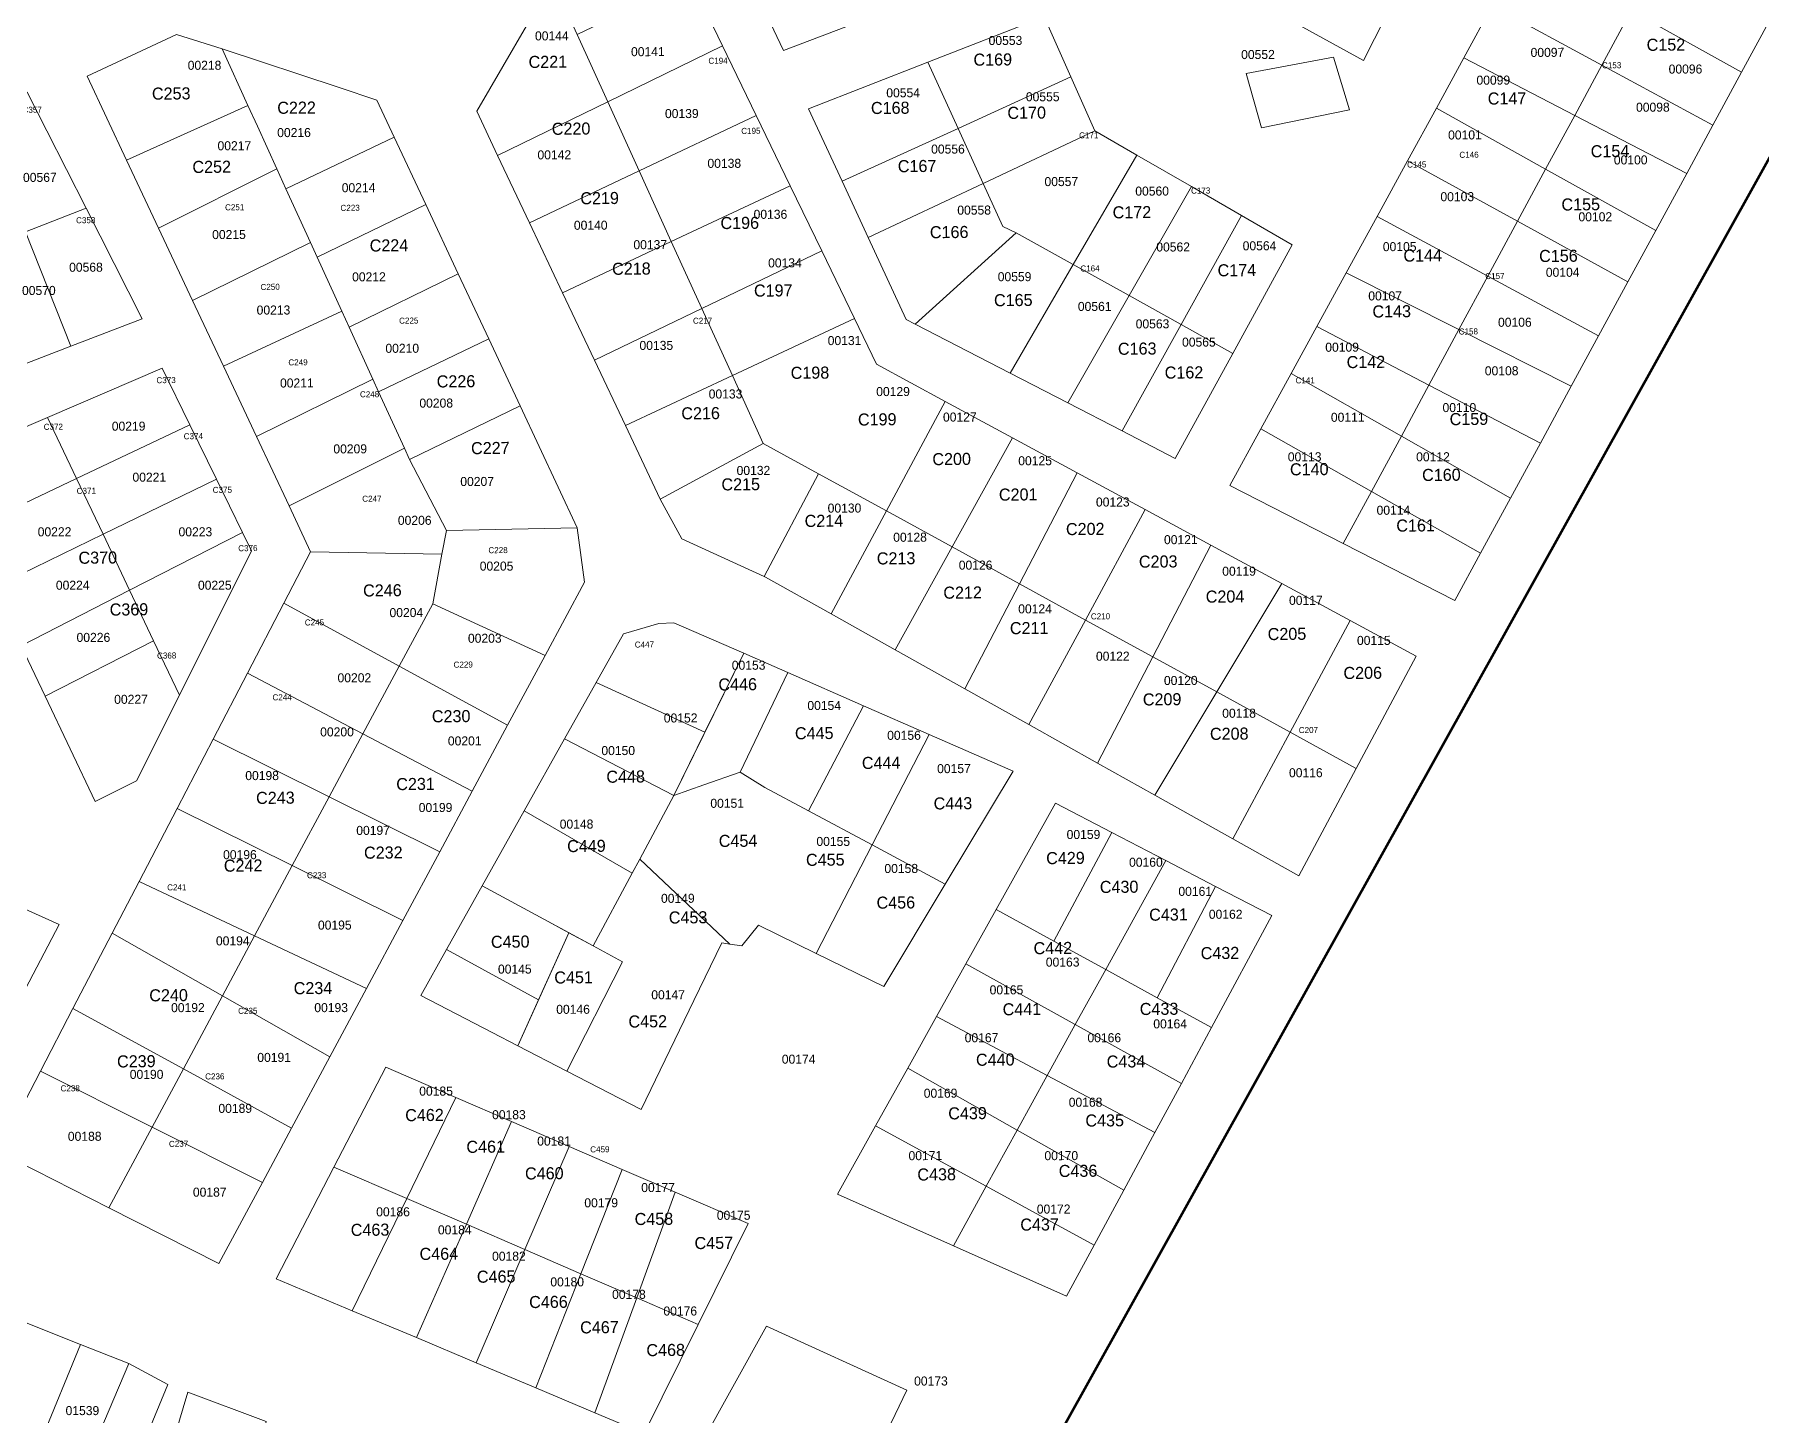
# Model space of a CAD drawing. Header units: metres. Extents: x 245225 to 248406, y 1633796 to 1637634.
# Drawn here: x 247772.5 to 248058.7, y 1634106.6 to 1634335.6 of the extents above; entities that cross this region are included whole.
import ezdxf
from ezdxf.enums import TextEntityAlignment as Align

# ---------------------------------------------------------------- set-up
doc = ezdxf.new("R2010")
doc.units = ezdxf.units.M
doc.header["$MEASUREMENT"] = 0
doc.layers.add('historique_numero_parcelle', color=7, linetype='Continuous')
doc.layers.add('numero_lot', color=7, linetype='Continuous')
doc.layers.add('Limites_Communes', color=7, linetype='Continuous', lineweight=211, plot=False)
doc.layers.add('LIMITES_PARCELLES', color=7, linetype='Continuous', lineweight=0, true_color=0xffffff)
doc.styles.add('Style-FANCY', font='FANCY.shx')
doc.styles.add('Style-WORKING', font='WORKING.shx')

msp = doc.modelspace()

# ---------------------------------------------------------------- linework, layer by layer
at = {"layer": 'Limites_Communes', "color": 210, "lineweight": 80, "flags": 128}
msp.add_lwpolyline([(248359.7581, 1635572.275), (248054, 1635163), (248403, 1634932), (247921.6958, 1634066.3692), (247944, 1634048), (247854, 1633828), (247757.3136, 1633862.8869), (247659.1646, 1633895.42), (247213.4779, 1634048.8798)], dxfattribs=at)
at = {"layer": 'limites_parcelles', "flags": 128}
for points in [[(247862.412, 1634335.569), (247867.494, 1634324.402), (247849.255, 1634315.508), (247845.781, 1634322.848), (247858.37, 1634344.448), (247862.412, 1634335.569)], [(247803.58, 1634333.167), (247807.875, 1634323.766), (247787.769, 1634314.734), (247781.223, 1634328.669), (247796.039, 1634335.548), (247803.58, 1634333.167)], [(247832.119, 1634318.563), (247814.169, 1634309.989), (247812.655, 1634313.303), (247809.432, 1634320.358), (247807.875, 1634323.766), (247803.58, 1634333.167), (247823.015, 1634326.755), (247829.245, 1634324.7), (247832.119, 1634318.563)], [(247809.432, 1634320.358), (247812.655, 1634313.303), (247793.067, 1634303.457), (247787.769, 1634314.734), (247807.875, 1634323.766), (247809.432, 1634320.358)], [(247837.351, 1634307.39), (247819.354, 1634298.639), (247818.249, 1634301.059), (247814.169, 1634309.989), (247832.119, 1634318.563), (247837.351, 1634307.39)], [(247955.196, 1634315.569), (247944.644, 1634297.429), (247935.211, 1634302.688), (247932.962, 1634303.747), (247929.715, 1634310.87), (247948.228, 1634319.594), (247955.196, 1634315.569)], [(247814.169, 1634309.989), (247818.249, 1634301.059), (247798.69, 1634291.488), (247793.067, 1634303.457), (247812.655, 1634313.303), (247814.169, 1634309.989)], [(247935.211, 1634302.688), (247918.455, 1634287.546), (247916.954, 1634288.32), (247910.662, 1634301.892), (247929.715, 1634310.87), (247932.962, 1634303.747), (247935.211, 1634302.688)], [(247842.734, 1634295.893), (247824.644, 1634287.061), (247823.445, 1634289.686), (247819.354, 1634298.639), (247837.351, 1634307.39), (247842.734, 1634295.893)], [(247819.354, 1634298.639), (247823.445, 1634289.686), (247803.808, 1634280.594), (247798.69, 1634291.488), (247818.249, 1634301.059), (247819.354, 1634298.639)], [(247847.772, 1634285.135), (247829.537, 1634276.352), (247828.577, 1634278.453), (247824.644, 1634287.061), (247842.734, 1634295.893), (247847.772, 1634285.135)], [(247824.644, 1634287.061), (247828.577, 1634278.453), (247809.285, 1634268.937), (247803.808, 1634280.594), (247823.445, 1634289.686), (247824.644, 1634287.061)], [(247923.446, 1634274.746), (247913.69, 1634256.577), (247902.444, 1634262.739), (247893.274, 1634267.763), (247888.151, 1634279.02), (247908.399, 1634288.48), (247912.059, 1634280.912), (247923.446, 1634274.746)], [(247852.989, 1634273.994), (247834.669, 1634265.117), (247833.813, 1634266.99), (247829.537, 1634276.352), (247847.772, 1634285.135), (247852.989, 1634273.994)], [(247829.537, 1634276.352), (247833.813, 1634266.99), (247814.686, 1634257.439), (247809.285, 1634268.937), (247828.577, 1634278.453), (247829.537, 1634276.352)], [(247834.669, 1634265.117), (247840.754, 1634253.343), (247840.029, 1634249.418), (247818.264, 1634249.823), (247814.686, 1634257.439), (247833.813, 1634266.99), (247834.669, 1634265.117)], [(247902.444, 1634262.739), (247893.429, 1634245.7), (247879.78, 1634251.94), (247876.208, 1634258.554), (247893.274, 1634267.763), (247902.444, 1634262.739)], [(247913.69, 1634256.577), (247904.526, 1634239.512), (247893.671, 1634245.59), (247893.429, 1634245.7), (247902.444, 1634262.739), (247913.69, 1634256.577)], [(247796.521, 1634226.049), (247792.249, 1634235.046), (247788.267, 1634243.433), (247806.975, 1634253.022), (247808.475, 1634249.955), (247796.521, 1634226.049)], [(247857.12, 1634232.637), (247838.505, 1634241.172), (247840.029, 1634249.418), (247840.754, 1634253.343), (247862.45, 1634253.792), (247863.641, 1634244.796), (247857.12, 1634232.637)], [(247840.029, 1634249.418), (247838.505, 1634241.172), (247832.926, 1634230.855), (247813.821, 1634241.277), (247818.264, 1634249.823), (247840.029, 1634249.418)], [(247883.604, 1634219.886), (247865.609, 1634228.148), (247870.123, 1634236.197), (247875.944, 1634237.917), (247878.457, 1634238.049), (247890.044, 1634232.978), (247883.604, 1634219.886)], [(247796.521, 1634226.049), (247789.425, 1634211.855), (247782.546, 1634208.416), (247774.245, 1634225.888), (247792.249, 1634235.046), (247796.521, 1634226.049)], [(247878.458, 1634209.422), (247890.044, 1634232.978), (247897.338, 1634229.786), (247889.438, 1634213.259), (247883.432, 1634211.161), (247878.458, 1634209.422)], [(247909.871, 1634224.301), (247900.772, 1634206.869), (247893.539, 1634210.745), (247889.438, 1634213.259), (247897.338, 1634229.786), (247909.871, 1634224.301)], [(247878.458, 1634209.422), (247872.797, 1634198.86), (247871.555, 1634196.541), (247853.669, 1634206.852), (247860.362, 1634218.789), (247878.458, 1634209.422)], [(247911.336, 1634201.209), (247902.042, 1634183.221), (247892.48, 1634187.91), (247889.702, 1634184.471), (247887.76, 1634184.782), (247872.797, 1634198.86), (247878.458, 1634209.422), (247883.432, 1634211.161), (247889.438, 1634213.259), (247893.539, 1634210.745), (247900.772, 1634206.869), (247911.336, 1634201.209)], [(247871.555, 1634196.541), (247865.085, 1634184.468), (247857.651, 1634188.503), (247846.71, 1634194.442), (247853.669, 1634206.852), (247871.555, 1634196.541)], [(247872.797, 1634198.86), (247887.76, 1634184.782), (247886.395, 1634185), (247881.763, 1634175.415), (247873.033, 1634157.351), (247860.739, 1634163.721), (247869.931, 1634181.838), (247865.085, 1634184.468), (247871.555, 1634196.541), (247872.797, 1634198.86)], [(247856.039, 1634175.515), (247840.798, 1634183.897), (247846.71, 1634194.442), (247857.651, 1634188.503), (247861.078, 1634186.643), (247856.039, 1634175.515)], [(247941.446, 1634185.279), (247950.022, 1634180.573), (247944.992, 1634171.444), (247926.85, 1634181.511), (247931.876, 1634190.531), (247941.446, 1634185.279)], [(247852.606, 1634167.935), (247861.078, 1634186.643), (247865.085, 1634184.468), (247869.931, 1634181.838), (247860.739, 1634163.721), (247852.606, 1634167.935)], [(247856.039, 1634175.515), (247852.606, 1634167.935), (247848.376, 1634170.126), (247836.521, 1634176.269), (247840.798, 1634183.897), (247856.039, 1634175.515)], [(247958.548, 1634175.894), (247967.552, 1634170.953), (247962.564, 1634161.695), (247944.992, 1634171.444), (247950.022, 1634180.573), (247958.548, 1634175.894)], [(247780.141, 1634118.428), (247773.533, 1634102.387), (247771.733, 1634102.949), (247755.472, 1634108.022), (247762.479, 1634125.427), (247780.141, 1634118.428)], [(247893.787, 1634121.414), (247917.071, 1634110.831), (247908.075, 1634092.045), (247904.106, 1634091.516), (247882.939, 1634101.835), (247893.787, 1634121.414)]]:
    msp.add_lwpolyline(points, close=True, dxfattribs=at)
at = {"layer": 'limites_parcelles'}
for points in [[(247996.975, 1634360.598), (248005.442, 1634356.365), (247992.742, 1634331.229), (247963.108, 1634347.633)], [(247906.95, 1634336.859), (247896.634, 1634332.929), (247888.486, 1634350.062), (247900.326, 1634354.658)], [(248037.111, 1634339.495), (248032.24, 1634330.476), (248014.093, 1634340.306), (248019.125, 1634349.505)], [(248055.413, 1634329.31), (248037.111, 1634339.495), (248041.701, 1634347.993), (248060.147, 1634338.035)], [(247886.534, 1634333.687), (247867.494, 1634324.402), (247862.412, 1634335.569), (247881.248, 1634344.614)], [(247944.252, 1634328.52), (247925.556, 1634319.994), (247920.554, 1634330.969), (247939.814, 1634338.485)], [(248032.24, 1634330.476), (248027.75, 1634322.163), (248009.384, 1634331.698), (248014.093, 1634340.306)], [(248055.413, 1634329.31), (248050.638, 1634320.51), (248032.24, 1634330.476), (248037.111, 1634339.495)], [(247892.113, 1634322.152), (247872.703, 1634312.96), (247867.494, 1634324.402), (247886.534, 1634333.687)], [(247925.556, 1634319.994), (247906.333, 1634311.228), (247900.762, 1634323.245), (247920.554, 1634330.969)], [(247990.456, 1634323.086), (247975.851, 1634320.07), (247973.311, 1634329.119), (247987.757, 1634331.818)], [(248027.75, 1634322.163), (248022.937, 1634313.253), (248004.823, 1634323.361), (248009.384, 1634331.698)], [(248050.638, 1634320.51), (248046.307, 1634312.528), (248027.75, 1634322.163), (248032.24, 1634330.476)], [(247948.228, 1634319.594), (247929.715, 1634310.87), (247925.556, 1634319.994), (247944.252, 1634328.52)], [(247781.056, 1634306.784), (247771.014, 1634302.857), (247763.208, 1634322.657), (247771.301, 1634326.023)], [(247872.703, 1634312.96), (247854.533, 1634304.355), (247849.255, 1634315.508), (247867.494, 1634324.402)], [(247897.749, 1634310.499), (247878.039, 1634301.235), (247872.703, 1634312.96), (247892.113, 1634322.152)], [(248022.937, 1634313.253), (248018.267, 1634304.606), (248000.053, 1634314.641), (248004.823, 1634323.361)], [(248046.307, 1634312.528), (248041.178, 1634303.074), (248022.937, 1634313.253), (248027.75, 1634322.163)], [(247929.715, 1634310.87), (247910.662, 1634301.892), (247906.333, 1634311.228), (247925.556, 1634319.994)], [(247964.232, 1634310.349), (247953.893, 1634292.272), (247944.644, 1634297.429), (247955.196, 1634315.569)], [(247878.039, 1634301.235), (247860.018, 1634292.765), (247854.533, 1634304.355), (247872.703, 1634312.96)], [(248018.267, 1634304.606), (248013.349, 1634295.5), (247995.002, 1634305.409), (248000.053, 1634314.641)], [(248041.178, 1634303.074), (248036.545, 1634294.536), (248018.267, 1634304.606), (248022.937, 1634313.253)], [(247902.979, 1634299.687), (247883.094, 1634290.13), (247878.039, 1634301.235), (247897.749, 1634310.499)], [(247972.549, 1634305.545), (247962.517, 1634287.464), (247953.893, 1634292.272), (247964.232, 1634310.349)], [(247778.499, 1634283.875), (247771.014, 1634302.857), (247781.056, 1634306.784), (247790.351, 1634288.452)], [(247971.077, 1634282.691), (247962.517, 1634287.464), (247972.549, 1634305.545), (247980.931, 1634300.703)], [(248013.349, 1634295.5), (248008.566, 1634286.646), (247989.877, 1634296.04), (247995.002, 1634305.409)], [(248036.545, 1634294.536), (248031.693, 1634285.593), (248013.349, 1634295.5), (248018.267, 1634304.606)], [(247778.499, 1634283.875), (247768.816, 1634280.136), (247761.193, 1634299.017), (247771.014, 1634302.857)], [(247883.094, 1634290.13), (247865.31, 1634281.583), (247860.018, 1634292.765), (247878.039, 1634301.235)], [(247944.644, 1634297.429), (247934.176, 1634279.433), (247918.455, 1634287.546), (247935.211, 1634302.688)], [(247908.399, 1634288.48), (247888.151, 1634279.02), (247883.094, 1634290.13), (247902.979, 1634299.687)], [(247953.893, 1634292.272), (247943.731, 1634274.503), (247934.176, 1634279.433), (247944.644, 1634297.429)], [(248008.566, 1634286.646), (248003.598, 1634277.448), (247985.003, 1634287.132), (247989.877, 1634296.04)], [(248031.693, 1634285.593), (248027.186, 1634277.287), (248008.566, 1634286.646), (248013.349, 1634295.5)], [(247962.517, 1634287.464), (247952.744, 1634269.852), (247943.731, 1634274.503), (247953.893, 1634292.272)], [(247888.151, 1634279.02), (247870.439, 1634270.744), (247865.31, 1634281.583), (247883.094, 1634290.13)], [(247971.077, 1634282.691), (247961.563, 1634265.301), (247952.744, 1634269.852), (247962.517, 1634287.464)], [(248003.598, 1634277.448), (247999.029, 1634268.99), (247980.752, 1634279.362), (247985.003, 1634287.132)], [(248027.186, 1634277.287), (248022.057, 1634267.835), (248003.598, 1634277.448), (248008.566, 1634286.646)], [(247798.253, 1634270.855), (247779.48, 1634261.938), (247774.66, 1634272.089), (247793.658, 1634280.25)], [(247893.274, 1634267.763), (247876.208, 1634258.554), (247870.439, 1634270.744), (247888.151, 1634279.02)], [(247999.029, 1634268.99), (247994.082, 1634259.829), (247975.747, 1634270.212), (247980.752, 1634279.362)], [(248022.057, 1634267.835), (248017.115, 1634258.726), (247999.029, 1634268.99), (248003.598, 1634277.448)], [(247779.48, 1634261.938), (247761.236, 1634253.272), (247756.087, 1634264.111), (247774.66, 1634272.089)], [(247862.45, 1634253.792), (247840.754, 1634253.343), (247834.669, 1634265.117), (247852.989, 1634273.994)], [(247934.593, 1634268.711), (247924.562, 1634250.62), (247913.69, 1634256.577), (247923.446, 1634274.746)], [(247802.661, 1634261.843), (247783.862, 1634252.709), (247779.48, 1634261.938), (247798.253, 1634270.855)], [(247994.082, 1634259.829), (247989.403, 1634251.168), (247970.585, 1634260.777), (247975.747, 1634270.212)], [(247945.324, 1634262.901), (247935.731, 1634244.5), (247924.562, 1634250.62), (247934.593, 1634268.711)], [(248017.115, 1634258.726), (248012.159, 1634249.592), (247994.082, 1634259.829), (247999.029, 1634268.99)], [(247783.862, 1634252.709), (247765.697, 1634243.882), (247761.236, 1634253.272), (247779.48, 1634261.938)], [(247806.975, 1634253.022), (247788.267, 1634243.433), (247783.862, 1634252.709), (247802.661, 1634261.843)], [(247956.578, 1634256.808), (247946.676, 1634238.503), (247935.731, 1634244.5), (247945.324, 1634262.901)], [(248012.159, 1634249.592), (248007.892, 1634241.727), (247989.403, 1634251.168), (247994.082, 1634259.829)], [(247924.562, 1634250.62), (247915.116, 1634233.583), (247904.526, 1634239.512), (247913.69, 1634256.577)], [(247967.46, 1634250.917), (247957.824, 1634232.394), (247946.676, 1634238.503), (247956.578, 1634256.808)], [(247788.267, 1634243.433), (247770.288, 1634234.218), (247765.697, 1634243.882), (247783.862, 1634252.709)], [(247935.731, 1634244.5), (247926.668, 1634227.116), (247915.116, 1634233.583), (247924.562, 1634250.62)], [(247979.225, 1634244.547), (247968.443, 1634226.576), (247957.824, 1634232.394), (247967.46, 1634250.917)], [(247792.249, 1634235.046), (247774.245, 1634225.888), (247770.288, 1634234.218), (247788.267, 1634243.433)], [(247946.676, 1634238.503), (247937.297, 1634221.164), (247926.668, 1634227.116), (247935.731, 1634244.5)], [(247990.517, 1634238.433), (247980.577, 1634219.928), (247968.443, 1634226.576), (247979.225, 1634244.547)], [(247832.926, 1634230.855), (247826.933, 1634219.66), (247807.807, 1634229.711), (247813.821, 1634241.277)], [(247857.12, 1634232.637), (247850.904, 1634221.048), (247832.926, 1634230.855), (247838.505, 1634241.172)], [(247957.824, 1634232.394), (247948.669, 1634214.797), (247937.297, 1634221.164), (247946.676, 1634238.503)], [(247991.556, 1634213.912), (247980.577, 1634219.928), (247990.517, 1634238.433), (248001.489, 1634232.493)], [(247968.443, 1634226.576), (247958.18, 1634209.472), (247948.669, 1634214.797), (247957.824, 1634232.394)], [(247826.933, 1634219.66), (247821.336, 1634209.207), (247802.115, 1634218.762), (247807.807, 1634229.711)], [(247850.904, 1634221.048), (247845.053, 1634210.137), (247826.933, 1634219.66), (247832.926, 1634230.855)], [(247883.604, 1634219.886), (247878.458, 1634209.422), (247860.362, 1634218.789), (247865.609, 1634228.148)], [(247980.577, 1634219.928), (247971.081, 1634202.249), (247958.18, 1634209.472), (247968.443, 1634226.576)], [(247920.797, 1634219.519), (247911.336, 1634201.209), (247900.772, 1634206.869), (247909.871, 1634224.301)], [(247821.336, 1634209.207), (247815.221, 1634197.784), (247796.138, 1634207.268), (247802.115, 1634218.762)], [(247845.053, 1634210.137), (247839.667, 1634200.094), (247821.336, 1634209.207), (247826.933, 1634219.66)], [(247923.447, 1634194.719), (247911.336, 1634201.209), (247920.797, 1634219.519), (247934.681, 1634213.443)], [(247991.556, 1634213.912), (247982.042, 1634196.113), (247971.081, 1634202.249), (247980.577, 1634219.928)], [(247839.667, 1634200.094), (247833.545, 1634188.679), (247815.221, 1634197.784), (247821.336, 1634209.207)], [(247815.221, 1634197.784), (247808.989, 1634186.142), (247789.841, 1634195.157), (247796.138, 1634207.268)], [(247951.048, 1634203.283), (247941.446, 1634185.279), (247931.876, 1634190.531), (247941.693, 1634208.151)], [(247923.447, 1634194.719), (247913.25, 1634177.724), (247902.042, 1634183.221), (247911.336, 1634201.209)], [(247959.975, 1634198.639), (247950.022, 1634180.573), (247941.446, 1634185.279), (247951.048, 1634203.283)], [(247833.545, 1634188.679), (247827.509, 1634177.424), (247808.989, 1634186.142), (247815.221, 1634197.784)], [(247968.23, 1634194.344), (247958.548, 1634175.894), (247950.022, 1634180.573), (247959.975, 1634198.639)], [(247808.989, 1634186.142), (247803.654, 1634176.178), (247785.377, 1634186.572), (247789.841, 1634195.157)], [(247767.296, 1634170.313), (247755.719, 1634175.576), (247763.572, 1634193.879), (247776.592, 1634188.043)], [(247967.552, 1634170.953), (247958.548, 1634175.894), (247968.23, 1634194.344), (247977.544, 1634189.498)], [(247803.654, 1634176.178), (247797.175, 1634164.076), (247778.88, 1634174.076), (247785.377, 1634186.572)], [(247827.509, 1634177.424), (247821.421, 1634166.073), (247803.654, 1634176.178), (247808.989, 1634186.142)], [(247944.992, 1634171.444), (247940.344, 1634163.006), (247921.972, 1634172.755), (247926.85, 1634181.511)], [(247821.421, 1634166.073), (247815.096, 1634154.279), (247797.175, 1634164.076), (247803.654, 1634176.178)], [(247797.175, 1634164.076), (247792.018, 1634154.442), (247773.503, 1634163.734), (247778.88, 1634174.076)], [(247940.344, 1634163.006), (247935.357, 1634153.955), (247917.212, 1634164.211), (247921.972, 1634172.755)], [(247962.564, 1634161.695), (247958.173, 1634153.545), (247940.344, 1634163.006), (247944.992, 1634171.444)], [(247792.018, 1634154.442), (247784.849, 1634141.051), (247766.538, 1634150.34), (247773.503, 1634163.734)], [(247815.096, 1634154.279), (247810.271, 1634145.281), (247792.018, 1634154.442), (247797.175, 1634164.076)], [(247842.304, 1634159.353), (247834.182, 1634142.59), (247822.132, 1634147.789), (247830.7, 1634164.362)], [(247935.357, 1634153.955), (247930.234, 1634144.655), (247911.9, 1634154.676), (247917.212, 1634164.211)], [(247958.173, 1634153.545), (247953.016, 1634143.974), (247935.357, 1634153.955), (247940.344, 1634163.006)], [(247851.57, 1634155.352), (247844.069, 1634138.324), (247834.182, 1634142.59), (247842.304, 1634159.353)], [(247861.13, 1634151.225), (247853.773, 1634134.136), (247844.069, 1634138.324), (247851.57, 1634155.352)], [(247810.271, 1634145.281), (247803.051, 1634131.819), (247784.849, 1634141.051), (247792.018, 1634154.442)], [(247930.234, 1634144.655), (247924.783, 1634134.762), (247905.577, 1634143.328), (247911.9, 1634154.676)], [(247953.016, 1634143.974), (247948.117, 1634134.88), (247930.234, 1634144.655), (247935.357, 1634153.955)], [(247869.919, 1634147.431), (247863.069, 1634130.125), (247853.773, 1634134.136), (247861.13, 1634151.225)], [(247834.182, 1634142.59), (247825.175, 1634124.003), (247812.576, 1634129.305), (247822.132, 1634147.789)], [(247878.684, 1634143.647), (247872.305, 1634126.141), (247863.069, 1634130.125), (247869.919, 1634147.431)], [(247882.508, 1634121.738), (247872.305, 1634126.141), (247878.684, 1634143.647), (247890.76, 1634138.433)], [(247948.117, 1634134.88), (247943.545, 1634126.395), (247924.783, 1634134.762), (247930.234, 1634144.655)], [(247844.069, 1634138.324), (247835.792, 1634119.535), (247825.175, 1634124.003), (247834.182, 1634142.59)], [(247853.773, 1634134.136), (247845.694, 1634115.368), (247835.792, 1634119.535), (247844.069, 1634138.324)], [(247863.069, 1634130.125), (247855.582, 1634111.207), (247845.694, 1634115.368), (247853.773, 1634134.136)], [(247872.305, 1634126.141), (247865.362, 1634107.091), (247855.582, 1634111.207), (247863.069, 1634130.125)], [(247882.508, 1634121.738), (247873.562, 1634103.64), (247865.362, 1634107.091), (247872.305, 1634126.141)], [(247781.609, 1634099.868), (247773.533, 1634102.387), (247780.141, 1634118.428), (247788.117, 1634115.267)], [(247788.594, 1634097.169), (247781.609, 1634099.868), (247788.117, 1634115.267), (247794.62, 1634111.787)], [(247810.892, 1634105.625), (247807.069, 1634088.5), (247792.856, 1634093.423), (247797.933, 1634110.478)]]:
    msp.add_3dface(points, dxfattribs=at)

# ---------------------------------------------------------------- texts
at = {"layer": 'historique_numero_parcelle', "style": 'Style-FANCY'}
for s, p in [('00144', (247858.236842, 1634335.337604)), ('00553', (247933.411641, 1634334.577723)), ('00141', (247874.146501, 1634332.721053)), ('00552', (247975.262641, 1634332.248723)), ('00097', (248023.230641, 1634332.597723)), ('00218', (247800.681512, 1634330.462307)), ('00096', (248046.108641, 1634329.837723)), ('00554', (247916.455806, 1634325.903871)), ('00099', (248014.262641, 1634327.997723)), ('00555', (247939.586641, 1634325.246723)), ('00098', (248040.704641, 1634323.512723)), ('00139', (247879.777512, 1634322.458307)), ('00217', (247805.624512, 1634317.123307)), ('00216', (247815.511512, 1634319.308307)), ('00101', (248009.561337, 1634318.913905)), ('00142', (247858.645678, 1634315.616455)), ('00138', (247886.818512, 1634314.207307)), ('00556', (247923.885641, 1634316.572723)), ('00100', (248037.029512, 1634314.773307)), ('00567', (247773.386641, 1634311.876723)), ('00214', (247826.207044, 1634310.167083)), ('00557', (247942.673641, 1634311.184723)), ('00560', (247957.717641, 1634309.607723)), ('00103', (248008.287512, 1634308.679307)), ('00136', (247894.463512, 1634305.756307)), ('00558', (247928.221641, 1634306.453723)), ('00140', (247864.681678, 1634303.944455)), ('00102', (248031.165512, 1634305.344307)), ('00215', (247804.735649, 1634302.405645)), ('00137', (247874.546512, 1634300.725307)), ('00562', (247961.199641, 1634300.342723)), ('00564', (247975.514806, 1634300.539871)), ('00105', (247998.745512, 1634300.399307)), ('00134', (247896.871678, 1634297.706455)), ('00568', (247781.031641, 1634296.985723)), ('00212', (247827.927512, 1634295.390307)), ('00559', (247934.922641, 1634295.414723)), ('00104', (248025.755678, 1634296.145455)), ('00570', (247773.221641, 1634293.128723)), ('00107', (247996.331512, 1634292.235307)), ('00213', (247812.104118, 1634289.889823)), ('00561', (247948.201465, 1634290.48632)), ('00563', (247957.783641, 1634287.595723)), ('00106', (248017.829512, 1634287.865307)), ('00210', (247833.446512, 1634283.546307)), ('00135', (247875.552512, 1634284.022307)), ('00131', (247906.745337, 1634284.827905)), ('00565', (247965.469641, 1634284.572723)), ('00109', (247989.203512, 1634283.726307)), ('00211', (247815.980337, 1634277.795905)), ('00108', (248015.645512, 1634279.816307)), ('00208', (247839.076641, 1634274.461723)), ('00133', (247887.019512, 1634275.973307)), ('00129', (247914.784512, 1634276.375307)), ('00127', (247925.849512, 1634272.149307)), ('00111', (247990.135209, 1634272.111489)), ('00110', (248008.635384, 1634273.721892)), ('00219', (247788.099512, 1634270.634307)), ('00209', (247824.820641, 1634266.871723)), ('00113', (247982.998384, 1634265.557892)), ('00112', (248004.267384, 1634265.557892)), ('00132', (247891.647512, 1634263.295307)), ('00125', (247938.323512, 1634264.905307)), ('00221', (247791.526465, 1634262.18232)), ('00207', (247845.859641, 1634261.467723)), ('00130', (247906.736512, 1634257.057307)), ('00123', (247951.199512, 1634258.063307)), ('00206', (247835.512641, 1634255.027723)), ('00114', (247997.707549, 1634256.703039)), ('00222', (247775.824641, 1634253.126723)), ('00223', (247799.162641, 1634253.126723)), ('00128', (247917.600512, 1634252.227307)), ('00121', (247962.474337, 1634251.824905)), ('00205', (247849.078641, 1634247.438723)), ('00126', (247928.464512, 1634247.599307)), ('00119', (247972.125384, 1634246.592892)), ('00224', (247778.835806, 1634244.272871)), ('00225', (247802.381641, 1634244.272723)), ('00124', (247938.316678, 1634240.354455)), ('00117', (247983.191384, 1634241.762892)), ('00204', (247834.126806, 1634239.733871)), ('00226', (247782.262641, 1634235.619723)), ('00203', (247847.124641, 1634235.479723)), ('00115', (247994.457384, 1634235.122892)), ('00122', (247951.199512, 1634232.506307)), ('00202', (247825.510641, 1634228.924723)), ('00153', (247890.849512, 1634231.004307)), ('00120', (247962.465512, 1634228.481307)), ('00227', (247788.499641, 1634225.356723)), ('00154', (247903.374678, 1634224.334455)), ('00118', (247972.125384, 1634223.047892)), ('00200', (247822.636641, 1634219.955723)), ('00152', (247879.583512, 1634222.264307)), ('00201', (247843.799465, 1634218.46032)), ('00156', (247916.601512, 1634219.389307)), ('00150', (247869.236512, 1634216.860307)), ('00198', (247810.223512, 1634212.711307)), ('00157', (247924.879512, 1634213.870307)), ('00116', (247983.191384, 1634213.187892)), ('00199', (247838.964512, 1634207.421307)), ('00151', (247887.294337, 1634208.120905)), ('00197', (247828.617512, 1634203.627307)), ('00148', (247862.331678, 1634204.670455)), ('00159', (247946.341512, 1634202.949307)), ('00155', (247904.875512, 1634201.796307)), ('00196', (247806.544512, 1634199.602307)), ('00158', (247916.142512, 1634197.311307)), ('00160', (247956.688512, 1634198.350307)), ('00149', (247879.116678, 1634192.366455)), ('00161', (247964.860337, 1634193.519905)), ('00162', (247969.909512, 1634189.725307)), ('00195', (247822.265512, 1634187.930307)), ('00194', (247805.359678, 1634185.314455)), ('00145', (247852.099678, 1634180.637455)), ('00163', (247942.892512, 1634181.791307)), ('00165', (247933.580512, 1634177.191307)), ('00192', (247797.922512, 1634174.246307)), ('00193', (247821.662512, 1634174.246307)), ('00146', (247861.756678, 1634173.968455)), ('00147', (247877.506678, 1634176.382455)), ('00164', (247960.705678, 1634171.556455)), ('00167', (247929.442512, 1634169.257307)), ('00166', (247949.790512, 1634169.257307)), ('00191', (247812.215337, 1634165.995905)), ('00174', (247899.141678, 1634165.703455)), ('00190', (247791.081512, 1634163.178307)), ('00185', (247839.050512, 1634160.406307)), ('00169', (247922.659512, 1634160.057307)), ('00189', (247805.768512, 1634157.544307)), ('00168', (247946.686512, 1634158.563307)), ('00183', (247851.122512, 1634156.496307)), ('00188', (247780.821512, 1634152.915307)), ('00181', (247858.603337, 1634152.126905)), ('00171', (247920.138337, 1634149.708905)), ('00170', (247942.663512, 1634149.708307)), ('00187', (247801.543512, 1634143.659307)), ('00177', (247875.839512, 1634144.422307)), ('00186', (247831.922512, 1634140.397307)), ('00179', (247866.412512, 1634141.892307)), ('00175', (247888.370512, 1634139.823307)), ('00172', (247941.398512, 1634140.854307)), ('00184', (247842.148678, 1634137.408455)), ('00182', (247851.122512, 1634133.038307)), ('00180', (247860.779512, 1634128.783307)), ('00178', (247871.011512, 1634126.714307)), ('00176', (247879.518512, 1634123.954307)), ('00173', (247921.065512, 1634112.350307))]:
    msp.add_text(s, height=1.499994, rotation=0.1323, dxfattribs=at).set_placement(p, align=Align.MIDDLE_CENTER)
msp.add_text('01539', height=1.499994, dxfattribs=at).set_placement((247780.442522, 1634107.443516), align=Align.MIDDLE_CENTER)
at = {"layer": 'numero_lot', "linetype": 'Continuous'}
for s, height, style, p in [('C169', 1.999992, 'Style-WORKING', (247928.121412, 1634330.385642)), ('C152', 1.999992, 'Style-WORKING', (248039.680412, 1634332.846642)), ('C221', 1.999992, 'Style-WORKING', (247854.393412, 1634330.007642)), ('C194', 0.999996, 'Style-WORKING', (247884.188412, 1634330.706642)), ('C153', 0.999996, 'Style-FANCY', (248032.278412, 1634329.948642)), ('C253', 1.999992, 'Style-WORKING', (247791.974412, 1634324.755642)), ('C357', 0.999996, 'Style-WORKING', (247770.530412, 1634322.574642)), ('C222', 1.999992, 'Style-WORKING', (247812.748412, 1634322.405642)), ('C168', 1.999992, 'Style-WORKING', (247911.131412, 1634322.373642)), ('C170', 1.999992, 'Style-WORKING', (247933.743412, 1634321.567642)), ('C147', 1.999992, 'Style-WORKING', (248013.347412, 1634323.940642)), ('C220', 1.999992, 'Style-WORKING', (247858.238412, 1634318.924642)), ('C195', 0.999996, 'Style-WORKING', (247889.627412, 1634319.077642)), ('C171', 0.999996, 'Style-FANCY', (247945.620412, 1634318.343642)), ('C146', 0.999996, 'Style-FANCY', (248008.642412, 1634315.117642)), ('C154', 1.999992, 'Style-WORKING', (248030.413412, 1634315.199642)), ('C252', 1.999992, 'Style-WORKING', (247798.680412, 1634312.600642)), ('C167', 1.999992, 'Style-WORKING', (247915.578412, 1634312.727642)), ('C145', 0.999996, 'Style-FANCY', (247999.977412, 1634313.501642)), ('C219', 1.999992, 'Style-WORKING', (247862.969412, 1634307.408642)), ('C173', 0.999996, 'Style-WORKING', (247964.172412, 1634309.174642)), ('C251', 0.999996, 'Style-WORKING', (247804.084077, 1634306.41157)), ('C223', 0.999996, 'Style-WORKING', (247823.2183, 1634306.319124)), ('C172', 1.999992, 'Style-WORKING', (247951.183412, 1634305.074642)), ('C155', 1.999992, 'Style-WORKING', (248025.564412, 1634306.375642)), ('C358', 0.999996, 'Style-WORKING', (247779.396412, 1634304.265642)), ('C196', 1.999992, 'Style-WORKING', (247886.192412, 1634303.301642)), ('C166', 1.999992, 'Style-WORKING', (247920.900412, 1634301.779642)), ('C224', 1.999992, 'Style-WORKING', (247828.055412, 1634299.578642)), ('C218', 1.999992, 'Style-WORKING', (247868.234412, 1634295.719642)), ('C144', 1.999992, 'Style-WORKING', (247999.374412, 1634297.900642)), ('C156', 1.999992, 'Style-WORKING', (248021.865412, 1634297.840642)), ('C164', 0.999996, 'Style-WORKING', (247945.825412, 1634296.266642)), ('C174', 1.999992, 'Style-WORKING', (247968.577412, 1634295.463642)), ('C157', 0.999996, 'Style-FANCY', (248012.937412, 1634295.010642)), ('C250', 0.999996, 'Style-WORKING', (247809.965186, 1634293.212846)), ('C197', 1.999992, 'Style-WORKING', (247891.746412, 1634292.102642)), ('C165', 1.999992, 'Style-WORKING', (247931.521412, 1634290.509642)), ('C143', 1.999992, 'Style-WORKING', (247994.239412, 1634288.644642)), ('C225', 0.999996, 'Style-WORKING', (247832.931272, 1634287.622103)), ('C217', 0.999996, 'Style-WORKING', (247881.626412, 1634287.608642)), ('C158', 0.999996, 'Style-FANCY', (248008.527412, 1634285.819642)), ('C163', 1.999992, 'Style-WORKING', (247952.062412, 1634282.460642)), ('C249', 0.999996, 'Style-WORKING', (247814.580088, 1634280.703309)), ('C142', 1.999992, 'Style-WORKING', (247989.963412, 1634280.252642)), ('C373', 0.999996, 'Style-WORKING', (247792.719412, 1634277.755642)), ('C226', 1.999992, 'Style-WORKING', (247839.164412, 1634277.043642)), ('C198', 1.999992, 'Style-WORKING', (247897.828412, 1634278.467642)), ('C162', 1.999992, 'Style-WORKING', (247959.811412, 1634278.509642)), ('C141', 0.999996, 'Style-WORKING', (247981.487412, 1634277.723642)), ('C248', 0.999996, 'Style-WORKING', (247826.442412, 1634275.414642)), ('C216', 1.999992, 'Style-WORKING', (247879.705412, 1634271.755642)), ('C199', 1.999992, 'Style-WORKING', (247908.975412, 1634270.728642)), ('C159', 1.999992, 'Style-WORKING', (248007.031412, 1634270.793642)), ('C372', 0.999996, 'Style-WORKING', (247774.030412, 1634270.024642)), ('C374', 0.999996, 'Style-FANCY', (247797.230412, 1634268.459642)), ('C227', 1.999992, 'Style-WORKING', (247844.857412, 1634265.984642)), ('C200', 1.999992, 'Style-WORKING', (247921.307412, 1634264.162642)), ('C140', 1.999992, 'Style-WORKING', (247980.571412, 1634262.472642)), ('C160', 1.999992, 'Style-WORKING', (248002.470412, 1634261.538642)), ('C375', 0.999996, 'Style-WORKING', (247802.037412, 1634259.566642)), ('C215', 1.999992, 'Style-WORKING', (247886.351412, 1634259.975642)), ('C371', 0.999996, 'Style-WORKING', (247779.497412, 1634259.398642)), ('C247', 0.999996, 'Style-WORKING', (247826.821112, 1634258.098944)), ('C201', 1.999992, 'Style-WORKING', (247932.337412, 1634258.280642)), ('C214', 1.999992, 'Style-WORKING', (247900.140412, 1634253.923642)), ('C161', 1.999992, 'Style-WORKING', (247998.196412, 1634253.146642)), ('C202', 1.999992, 'Style-WORKING', (247943.448412, 1634252.566642)), ('C370', 1.999992, 'Style-WORKING', (247779.800412, 1634247.817642)), ('C376', 0.999996, 'Style-WORKING', (247806.270412, 1634249.900642)), ('C228', 0.999996, 'Style-WORKING', (247847.730809, 1634249.569609)), ('C213', 1.999992, 'Style-WORKING', (247912.099412, 1634247.705642)), ('C203', 1.999992, 'Style-WORKING', (247955.538412, 1634247.170642)), ('C246', 1.999992, 'Style-WORKING', (247826.967412, 1634242.390642)), ('C212', 1.999992, 'Style-WORKING', (247923.128412, 1634242.026642)), ('C204', 1.999992, 'Style-WORKING', (247966.612412, 1634241.370642)), ('C369', 1.999992, 'Style-WORKING', (247784.969412, 1634239.230642)), ('C245', 0.999996, 'Style-WORKING', (247817.300412, 1634237.591642)), ('C211', 1.999992, 'Style-WORKING', (247934.158412, 1634236.144642)), ('C210', 0.999996, 'Style-WORKING', (247947.568412, 1634238.599642)), ('C447', 0.999996, 'Style-FANCY', (247871.980412, 1634233.924642)), ('C205', 1.999992, 'Style-WORKING', (247976.877412, 1634235.165642)), ('C368', 0.999996, 'Style-WORKING', (247792.813412, 1634232.100642)), ('C229', 0.999996, 'Style-WORKING', (247841.95729, 1634230.595977)), ('C206', 1.999992, 'Style-WORKING', (247989.435412, 1634228.713642)), ('C446', 1.999992, 'Style-WORKING', (247885.849412, 1634226.806642)), ('C209', 1.999992, 'Style-WORKING', (247956.188412, 1634224.326642)), ('C244', 0.999996, 'Style-WORKING', (247811.944412, 1634225.177642)), ('C230', 1.999992, 'Style-WORKING', (247838.364412, 1634221.528642)), ('C445', 1.999992, 'Style-WORKING', (247898.534412, 1634218.719642)), ('C208', 1.999992, 'Style-WORKING', (247967.313412, 1634218.623642)), ('C207', 0.999996, 'Style-WORKING', (247982.027412, 1634219.751642)), ('C444', 1.999992, 'Style-WORKING', (247909.628412, 1634213.796642)), ('C231', 1.999992, 'Style-WORKING', (247832.466412, 1634210.294642)), ('C448', 1.999992, 'Style-WORKING', (247867.283412, 1634211.516642)), ('C243', 1.999992, 'Style-WORKING', (247809.234412, 1634208.002642)), ('C443', 1.999992, 'Style-WORKING', (247921.518412, 1634207.089642)), ('C232', 1.999992, 'Style-WORKING', (247827.122412, 1634198.925642)), ('C449', 1.999992, 'Style-WORKING', (247860.780412, 1634200.017642)), ('C454', 1.999992, 'Style-WORKING', (247885.911412, 1634200.870642)), ('C242', 1.999992, 'Style-WORKING', (247803.891412, 1634196.770642)), ('C455', 1.999992, 'Style-WORKING', (247900.366412, 1634197.737642)), ('C429', 1.999992, 'Style-WORKING', (247940.172412, 1634198.020642)), ('C233', 0.999996, 'Style-WORKING', (247817.666412, 1634195.676642)), ('C430', 1.999992, 'Style-WORKING', (247949.061412, 1634193.241642)), ('C241', 0.999996, 'Style-WORKING', (247794.493412, 1634193.671642)), ('C456', 1.999992, 'Style-WORKING', (247912.059412, 1634190.638642)), ('C453', 1.999992, 'Style-WORKING', (247877.630412, 1634188.178642)), ('C431', 1.999992, 'Style-WORKING', (247957.239412, 1634188.644642)), ('C450', 1.999992, 'Style-WORKING', (247848.153412, 1634184.147642)), ('C442', 1.999992, 'Style-WORKING', (247938.080412, 1634183.092642)), ('C432', 1.999992, 'Style-WORKING', (247965.775412, 1634182.271642)), ('C234', 1.999992, 'Style-WORKING', (247815.464412, 1634176.459642)), ('C451', 1.999992, 'Style-WORKING', (247858.656412, 1634178.233642)), ('C240', 1.999992, 'Style-WORKING', (247791.536412, 1634175.275642)), ('C441', 1.999992, 'Style-WORKING', (247932.956412, 1634172.956642)), ('C433', 1.999992, 'Style-WORKING', (247955.679412, 1634173.011642)), ('C235', 0.999996, 'Style-FANCY', (247806.254412, 1634173.201642)), ('C452', 1.999992, 'Style-WORKING', (247870.944412, 1634170.937642)), ('C239', 1.999992, 'Style-WORKING', (247786.192412, 1634164.322642)), ('C440', 1.999992, 'Style-WORKING', (247928.538412, 1634164.598642)), ('C434', 1.999992, 'Style-WORKING', (247950.197412, 1634164.295642)), ('C236', 0.999996, 'Style-FANCY', (247800.791412, 1634162.332642)), ('C238', 0.999996, 'Style-FANCY', (247776.823412, 1634160.357642)), ('C439', 1.999992, 'Style-WORKING', (247923.944412, 1634155.707642)), ('C462', 1.999992, 'Style-WORKING', (247833.947412, 1634155.411642)), ('C435', 1.999992, 'Style-WORKING', (247946.670412, 1634154.519642)), ('C237', 0.999996, 'Style-FANCY', (247794.787412, 1634151.150642)), ('C461', 1.999992, 'Style-WORKING', (247844.087412, 1634150.159642)), ('C459', 0.999996, 'Style-FANCY', (247864.604412, 1634150.240642)), ('C460', 1.999992, 'Style-WORKING', (247853.803412, 1634145.750642)), ('C438', 1.999992, 'Style-WORKING', (247918.820412, 1634145.571642)), ('C436', 1.999992, 'Style-WORKING', (247942.252412, 1634146.161642)), ('C463', 1.999992, 'Style-WORKING', (247824.921412, 1634136.393642)), ('C458', 1.999992, 'Style-WORKING', (247871.966412, 1634138.195642)), ('C437', 1.999992, 'Style-WORKING', (247935.883412, 1634137.265642)), ('C457', 1.999992, 'Style-WORKING', (247881.891412, 1634134.209642)), ('C464', 1.999992, 'Style-WORKING', (247836.324412, 1634132.410642)), ('C465', 1.999992, 'Style-WORKING', (247845.827412, 1634128.634642)), ('C466', 1.999992, 'Style-WORKING', (247854.488412, 1634124.433642)), ('C467', 1.999992, 'Style-WORKING', (247862.937412, 1634120.232642)), ('C468', 1.999992, 'Style-WORKING', (247873.918412, 1634116.459642))]:
    msp.add_text(s, height=height, rotation=0.512242, dxfattribs=dict(at, style=style)).set_placement(p)

doc.saveas('drawing.dxf')
